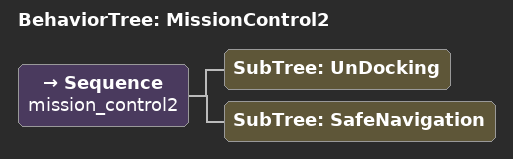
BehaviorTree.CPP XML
<?xml version="1.0" encoding="UTF-8"?>
<root BTCPP_format="4" main_tree_to_execute="MissionControl2">
    <!-- Include all the separate behavior tree files -->
    <include path="UnDocking.xml"/>
    <include path="SafeNavigation.xml"/>

    <!-- Main mission control tree -->
    <BehaviorTree ID="MissionControl2">
        <Sequence name="mission_control2">
            <SubTree ID="UnDocking"/>
            <SubTree ID="SafeNavigation"/>
        </Sequence>

    </BehaviorTree>

</root>
